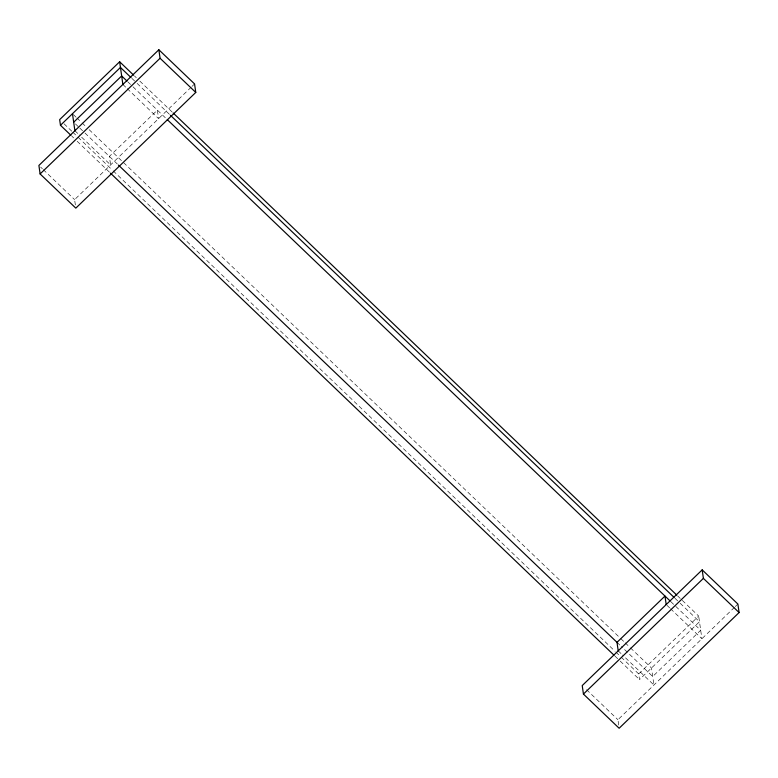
<?xml version="1.0" encoding="UTF-8"?>
<svg xmlns="http://www.w3.org/2000/svg" width="778" height="778" viewBox="0 0 778 778"><rect width="100%" height="100%" fill="white"/><g stroke="black" fill="none" stroke-linecap="round" stroke-linejoin="round"><path stroke-width="0.58" stroke-dasharray="3.89 2.92" d="M75.359 204.945L74.61 199.625L191.087 87.282M191.962 86.446L194.568 83.927M680.176 603.261L699.48 621.739L639.497 679.583L638.689 673.913L698.673 616.069L681.129 599.264M618.685 725.057L617.927 719.738L734.413 607.404M735.278 606.558L737.884 604.049M134.555 76.04L136.315 77.722M139.816 81.087L172.278 112.158M677.619 595.909L680.244 598.428M131.852 78.354L136.238 82.556M137.123 83.392L169.575 114.473M674.915 598.224L679.301 602.425M127.757 81.787L132.192 86.027M132.98 86.786L166.404 118.781M670.86 601.695L700.686 630.248L652.703 676.52L621.359 646.508M122.875 84.462L126.357 87.797M127.222 88.624L158.576 118.635L157.37 110.126L109.387 156.407L110.593 164.917L79.239 134.905M667.067 605.41L669.683 607.91M670.548 608.746L701.902 638.757L698.673 616.069M73.346 114.561L75.972 117.079M76.857 117.916L81.243 122.117M82.118 122.953L85.629 126.318M89.139 129.673L619.91 637.785M620.786 638.621L624.296 641.976M625.172 642.822L629.558 647.014M630.443 647.86L651.497 668.01L653.919 685.029L622.565 655.018M75.427 123.906L78.938 127.261M79.774 128.059L84.209 132.309M84.997 133.067L117.546 164.216M617.003 642.346L620.484 645.682M74.892 130.733L78.374 134.069M618.209 650.855L621.69 654.191M64.049 123.809L71.946 131.375M72.821 132.211L77.207 136.413M78.082 137.249L112.304 170.003M113.18 170.849L615.009 651.235M615.884 652.071L620.27 656.272M621.145 657.118L638.689 673.913M71.877 136.208L73.628 137.881M77.139 141.246L109.601 172.317M614.931 656.068L619.317 660.269M620.202 661.106L639.497 679.583M40.641 167.114L42.382 168.777M43.257 169.614L74.61 199.625M586.573 689.726L617.927 719.738"/><path stroke-width="1.17" d="M133.68 75.203L119.647 61.763L59.663 119.618L60.47 125.287L71.002 135.362M60.47 125.287L120.454 67.443L130.976 77.518M73.677 122.224L121.66 75.952L126.921 80.99M158.858 49.753L38.9 165.442L40.116 173.951L75.816 208.134L195.774 92.436L194.568 83.927L158.858 49.753L160.073 58.262L195.774 92.436M40.116 173.951L160.073 58.262M702.184 569.866L582.226 685.564L583.432 694.073L619.142 728.247L739.1 612.558L737.884 604.049L702.184 569.866L703.39 578.375L739.1 612.558M583.432 694.073L703.39 578.375M173.163 112.995L676.743 595.073M170.46 115.309L674.04 597.378M167.28 119.618L670.208 601.063M118.421 165.062L617.615 642.929M110.476 173.154L614.056 655.232M666.192 604.574L664.986 596.065L617.003 642.346L618.209 650.855M119.647 61.763L122.875 84.462M72.471 113.714L74.892 130.733"/></g></svg>
